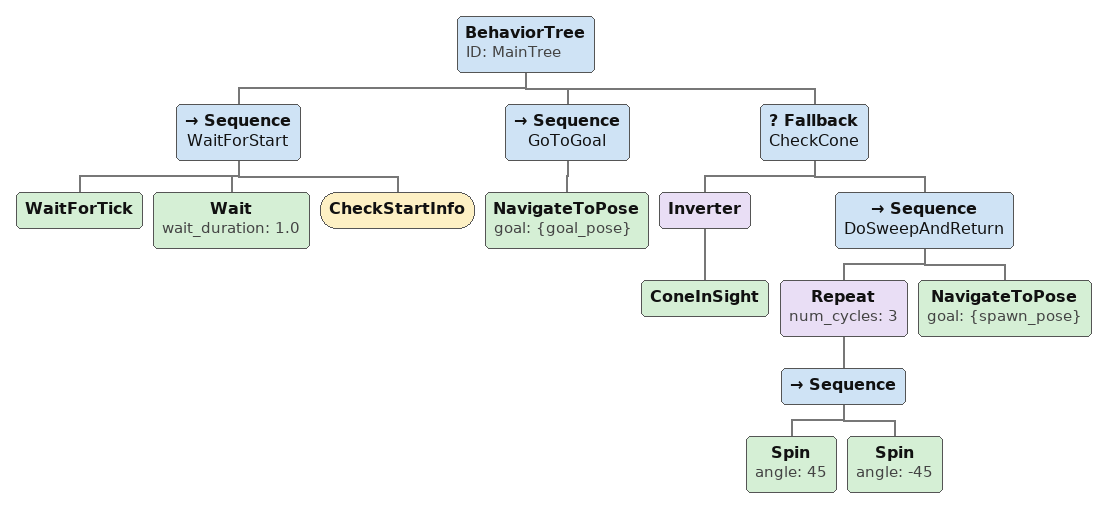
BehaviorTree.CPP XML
<root main_tree_to_execute="MainTree">
  <BehaviorTree ID="MainTree">

    <!-- Wait for external info (e.g., /start flag) -->
    <Sequence name="WaitForStart">
      <WaitForTick />
      <Wait wait_duration="1.0"/>
      <CheckStartInfo />
    </Sequence>

    <!-- Move to goal -->
    <Sequence name="GoToGoal">
      <NavigateToPose goal="{goal_pose}" />
    </Sequence>

    <!-- Decision: cone or no cone -->
    <Fallback name="CheckCone">
      <Inverter>
        <ConeInSight />
      </Inverter>
      <Sequence name="DoSweepAndReturn">

        <!-- Sweep motion 3 times -->
        <Repeat num_cycles="3">
          <Sequence>
            <Spin angle="45" />
            <Spin angle="-45" />
          </Sequence>
        </Repeat>

        <!-- Return to initial position -->
        <NavigateToPose goal="{spawn_pose}" />
      </Sequence>
    </Fallback>

  </BehaviorTree>
</root>
